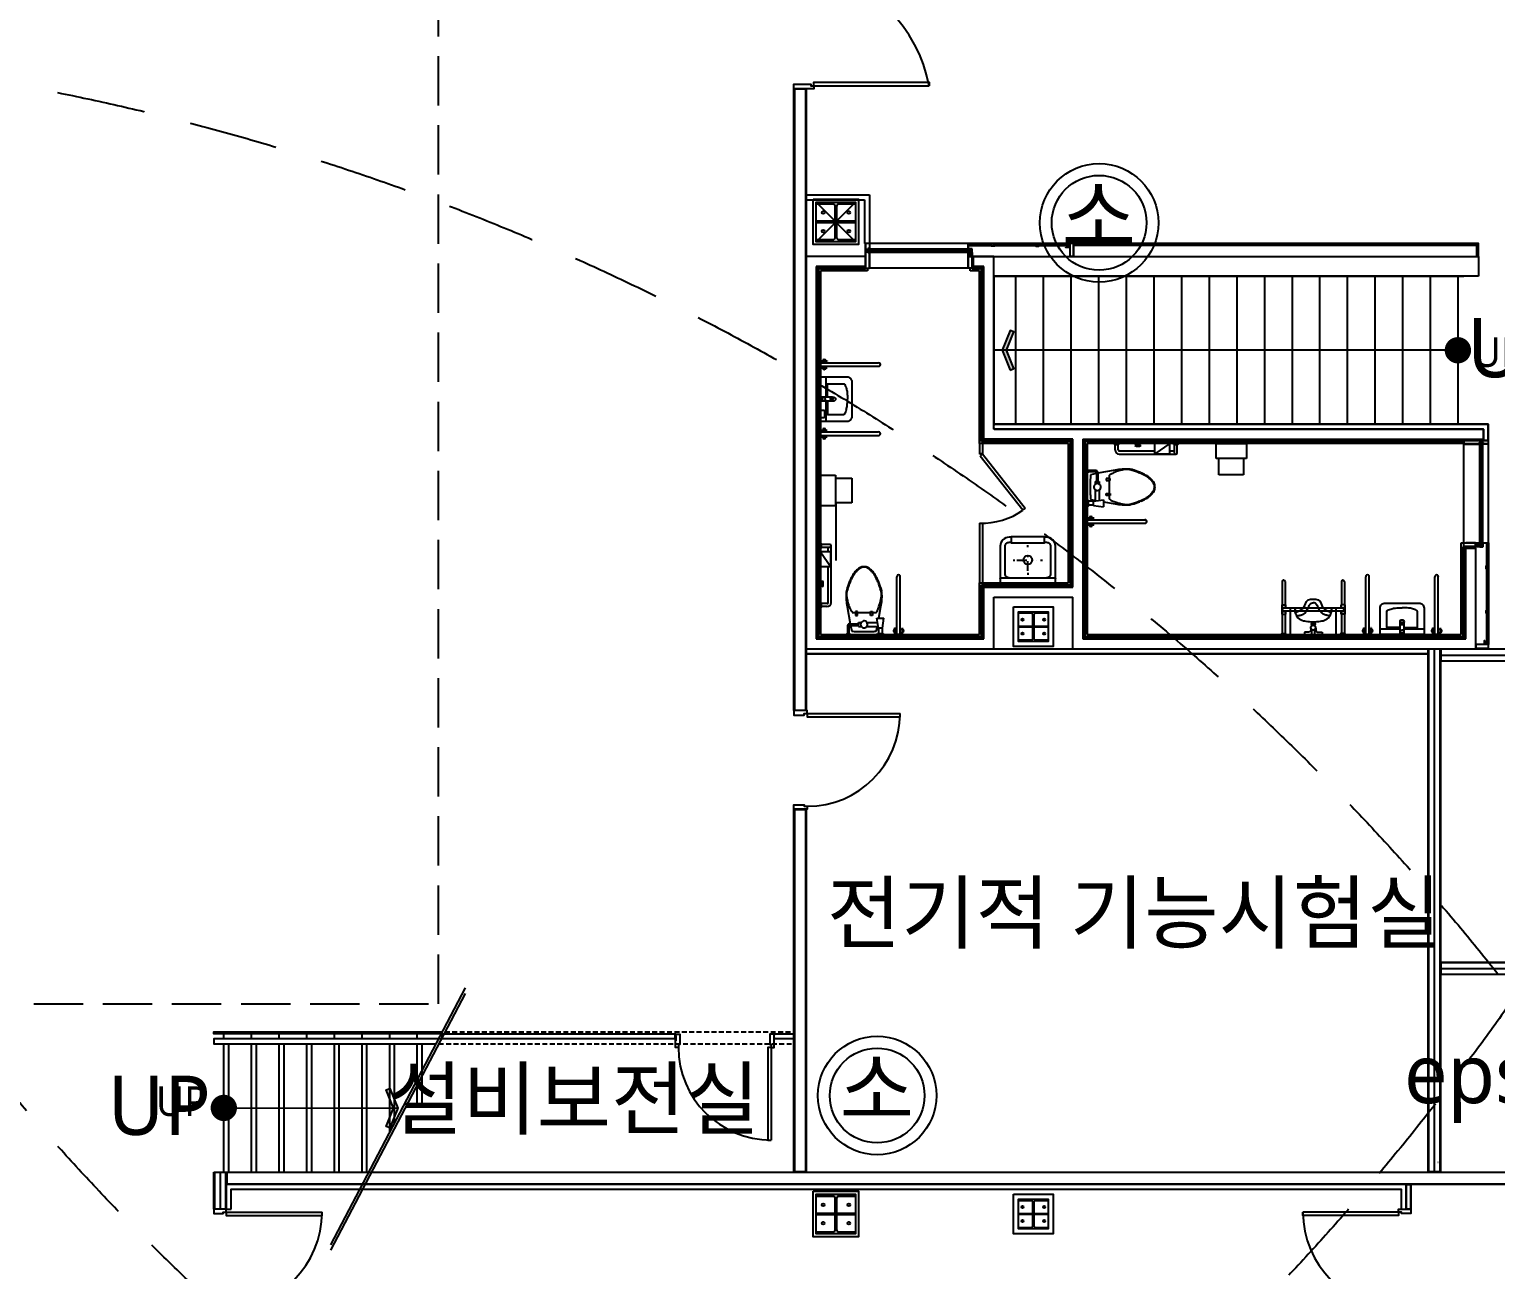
# Model space of a CAD drawing. Header units: millimetres. Extents: x 0 to 168200, y 0 to 118800.
# Drawn here: x 83330 to 98183, y 55336 to 67901 of the extents above; entities that cross this region are included whole.
import ezdxf
from ezdxf.enums import TextEntityAlignment as Align

# ---------------------------------------------------------------- set-up
doc = ezdxf.new("R2010")
doc.units = ezdxf.units.MM
doc.header["$LTSCALE"] = 200
for name, pattern in [('CEN-GAUN', [32.2, 30, -1, 0.2, -1]), ('DASH', [0.35, 0.25, -0.1]), ('HID', [2.3, 1.5, -0.8]), ('HIDDEN', [0.375, 0.25, -0.125]), ('XR-plan$0$XR-plan$0$DIVIDE', [1.25, 0.5, -0.25, 0, -0.25, 0, -0.25])]:
    doc.linetypes.add(name, pattern=pattern)
for name, color, linetype in [('BACK', 8, 'Continuous'), ('CEN', 1, 'CEN-GAUN'), ('H', 2, 'Continuous')]:
    doc.layers.add(name, color=color, linetype=linetype)
doc.styles.add('ghs', font='')
doc.styles.add('스타일1', font='')
doc.styles.get('ghs').set_extended_font_data('Dotum')
doc.styles.get('스타일1').set_extended_font_data('Malgun Gothic')

# ---------------------------------------------------------------- blocks, each defined once
blk = doc.blocks.new('D-1000')
at = {"layer": 'BACK'}
blk.add_line((30, 125), (30, 1065), dxfattribs=at)
for points in [[(30, 125), (65, 125), (65, 1065), (30, 1065)], [(0, -10), (45, -10), (45, -10), (45, -10), (45, 95), (30, 95), (30, 125), (0, 125), (0, -10)], [(1000, -10), (955, -10), (955, -10), (955, -10), (955, 95), (970, 95), (970, 125), (1000, 125), (1000, -10)]]:
    blk.add_lwpolyline(points, dxfattribs=at)
blk.add_arc((30, 125), 940, 0, 90, dxfattribs=at)
blk = doc.blocks.new('D-2400')
at = {"layer": 'BACK'}
for p, q in [((30, 200), (30, 1370)), ((2370, 200), (2370, 1370))]:
    blk.add_line(p, q, dxfattribs=at)
for points in [[(30, 200), (65, 200), (65, 1370), (30, 1370)], [(2370, 200), (2335, 200), (2335, 1370), (2370, 1370)], [(0, 0), (45, 0), (45, 0), (45, 0), (45, 170), (30, 170), (30, 200), (0, 200), (0, 0)], [(2400, 0), (2355, 0), (2355, 0), (2355, 0), (2355, 170), (2370, 170), (2370, 200), (2400, 200), (2400, 0)]]:
    blk.add_lwpolyline(points, dxfattribs=at)
for centre, start, end in [((-245, -75), 10.7618, 79.2382), ((2645, -75), 100.7618, 169.2382)]:
    blk.add_arc(centre, 1470, start, end, dxfattribs=at)
blk = doc.blocks.new('D-2.0X2.1')
at = {"layer": 'BACK'}
for p, q in [((125, -30), (1095, -30)), ((125, -1970), (1095, -1970))]:
    blk.add_line(p, q, dxfattribs=at)
for points in [[(0, 0), (0, -45), (0, -45), (0, -45), (95, -45), (95, -30), (125, -30), (125, 0), (0, 0)], [(125, -30), (125, -65), (1095, -65), (1095, -30)], [(0, -2000), (0, -1955), (0, -1955), (0, -1955), (95, -1955), (95, -1970), (125, -1970), (125, -2000), (0, -2000)], [(125, -1970), (125, -1935), (1095, -1935), (1095, -1970)]]:
    blk.add_lwpolyline(points, dxfattribs=at)
for centre, start, end in [((125, -30), 270, 0), ((125, -1970), 0, 90)]:
    blk.add_arc(centre, 970, start, end, dxfattribs=at)
blk = doc.blocks.new('x-stu-1Fcol')
at = {"layer": 'BACK'}
for points in [[(49770, -19720), (50230, -19720), (50230, -20180), (49770, -20180)], [(49800, -19750), (50200, -19750), (50200, -20150), (49800, -20150)], [(49800, -19940), (49994, -19940), (49994, -19959), (49800, -19959)], [(50006, -19940), (50200, -19940), (50200, -19959), (50006, -19959)], [(51800, -23850), (52200, -23850), (52200, -24250), (51800, -24250)], [(51850, -23900), (52150, -23900), (52150, -24200), (51850, -24200)], [(51850, -24044), (51995, -24044), (51995, -24056), (51850, -24056)], [(52005, -24044), (52150, -24044), (52150, -24056), (52005, -24056)], [(49770, -29770), (50230, -29770), (50230, -30230), (49770, -30230)], [(49800, -29800), (50200, -29800), (50200, -30200), (49800, -30200)], [(51800, -29800), (52200, -29800), (52200, -30200), (51800, -30200)], [(51850, -29850), (52150, -29850), (52150, -30150), (51850, -30150)], [(49800, -29990), (49994, -29990), (49994, -30009), (49800, -30009)], [(50006, -29990), (50200, -29990), (50200, -30009), (50006, -30009)], [(51850, -29994), (51995, -29994), (51995, -30006), (51850, -30006)], [(52005, -29994), (52150, -29994), (52150, -30006), (52005, -30006)]]:
    blk.add_lwpolyline(points, close=True, dxfattribs=at)
for points in [[(49800, -20150), (49800, -20129), (49972, -20129, 0.414214), (49994, -20107), (49994, -19793, 0.414214), (49972, -19771), (49800, -19771), (49800, -19750), (50200, -19750), (50200, -19771), (50028, -19771, 0.414214), (50006, -19793), (50006, -20107, 0.414214), (50028, -20129), (50200, -20129), (50200, -20150)], [(51850, -24200), (51850, -24185), (51977, -24185, 0.414214), (51995, -24167), (51995, -23933, 0.414214), (51977, -23915), (51850, -23915), (51850, -23900), (52150, -23900), (52150, -23915), (52023, -23915, 0.414214), (52005, -23933), (52005, -24167, 0.414214), (52023, -24185), (52150, -24185), (52150, -24200)], [(49800, -30200), (49800, -30179), (49972, -30179, 0.414214), (49994, -30157), (49994, -29843, 0.414214), (49972, -29821), (49800, -29821), (49800, -29800), (50200, -29800), (50200, -29821), (50028, -29821, 0.414214), (50006, -29843), (50006, -30157, 0.414214), (50028, -30179), (50200, -30179), (50200, -30200)], [(51850, -30150), (51850, -30135), (51977, -30135, 0.414214), (51995, -30117), (51995, -29883, 0.414214), (51977, -29865), (51850, -29865), (51850, -29850), (52150, -29850), (52150, -29865), (52023, -29865, 0.414214), (52005, -29883), (52005, -30117, 0.414214), (52023, -30135), (52150, -30135), (52150, -30150)]]:
    blk.add_lwpolyline(points, format="xyb", close=True, dxfattribs=at)
for centre, radius in [((49870, -19856), 13.5), ((50130, -19856), 13.5), ((49870, -20044), 13.5), ((50130, -20044), 13.5), ((51890, -23979), 11), ((52110, -23979), 11), ((51890, -24120), 11), ((52110, -24120), 11), ((49870, -29906), 13.5), ((50130, -29906), 13.5), ((51890, -29929), 11), ((52110, -29929), 11), ((49870, -30094), 13.5), ((50130, -30094), 13.5), ((51890, -30070), 11), ((52110, -30070), 11)]:
    blk.add_circle(centre, radius, dxfattribs=at)
blk = doc.blocks.new('장애화장실 04.26')
at = {"layer": 'BACK'}
for p, q in [((-675, 0), (-35, 0)), ((-35, 0), (-35, -495)), ((-675, -50), (-85, -50)), ((-575, -75), (-175, -475)), ((-175, -75), (-575, -475)), ((-85, -50), (-85, -495)), ((-35, -495), (-85, -495)), ((-35, -494), (-75, -494)), ((-75, -514), (-75, -494)), ((-74, -514), (-75, -514)), ((-75, -744), (-75, -594)), ((-74, -594), (-75, -594)), ((-36, -495), (-74, -495)), ((-74, -743), (-74, -495)), ((-72, -743), (-72, -495)), ((-36, -544), (-50, -544)), ((-50, -589), (-50, -544)), ((-36, -589), (-50, -589)), ((-35, -546), (-49, -546)), ((-49, -588), (-49, -546)), ((-35, -588), (-49, -588)), ((-44, -583), (-44, -551)), ((1005, -551), (-44, -551)), ((-44, -551), (-44, -583)), ((-44, -583), (-44, -551)), ((-44, -561), (1005, -561)), ((-44, -567), (1005, -567)), ((-44, -573), (1005, -573)), ((1005, -583), (-44, -583)), ((-36, -495), (-36, -544)), ((-36, -589), (-36, -743)), ((1996, -494), (-35, -494)), ((-35, -494), (-35, -546)), ((-35, -743), (-35, -588)), ((-35, -588), (-35, -744)), ((967, -504), (1200, -504)), ((967, -513), (1200, -513)), ((1003, -622), (967, -586)), ((1003, -586), (967, -622)), ((1005, -583), (1005, -551)), ((1230, -504), (1650, -504)), ((1230, -513), (1650, -513)), ((1680, -504), (1993, -504)), ((1680, -513), (1993, -513)), ((2032, -623), (2032, -495)), ((2034, -594), (2035, -594)), ((-75, -625), (-675, -625)), ((-675, -625), (-675, -4600)), ((-75, -725), (-575, -725)), ((-575, -725), (-575, -4500)), ((-86, -738), (-562, -738)), ((-562, -738), (-562, -4488)), ((-74, -743), (-36, -743)), ((1225, -625), (998, -625)), ((1125, -725), (1005, -725)), ((1113, -738), (1016, -738)), ((1113, -2488), (1113, -738)), ((1125, -2475), (1125, -725)), ((1225, -2375), (1225, -625)), ((-75, -750), (-550, -750)), ((-550, -750), (-550, -4475)), ((-55, -770), (-530, -770)), ((-530, -770), (-530, -4455)), ((-75, -744), (-75, -750)), ((-75, -744), (-35, -744)), ((-55, -744), (-55, -770)), ((1005, -744), (-36, -744)), ((985, -770), (985, -744)), ((1080, -770), (985, -770)), ((1005, -750), (1005, -744)), ((1100, -750), (1005, -750)), ((1080, -2520), (1080, -770)), ((1100, -2500), (1100, -750)), ((-530, -1757), (-530, -1683)), ((-530, -1683), (-463, -1683)), ((-463, -1757), (-530, -1757)), ((-528, -1755), (-528, -1685)), ((-528, -1685), (-463, -1685)), ((-528, -1703), (56, -1703)), ((-528, -1737), (56, -1737)), ((-463, -1755), (-528, -1755)), ((-508, -1703), (-508, -1685)), ((-508, -1737), (-508, -1755)), ((-478, -1685), (-478, -1703)), ((-478, -1755), (-478, -1737)), ((-463, -1683), (-463, -1685)), ((-463, -1757), (-463, -1755)), ((-476, -1848), (-476, -2048)), ((-530, -2261), (-530, -2181)), ((-530, -2181), (-490, -2181)), ((-490, -2181), (-490, -2261)), ((-480, -2241), (-480, -2201)), ((-476, -2092), (-476, -2293)), ((-490, -2261), (-530, -2261)), ((6185, -2375), (1225, -2375)), ((6185, -2475), (6185, -2375)), ((-530, -2457), (-530, -2383)), ((-530, -2383), (-463, -2383)), ((-463, -2457), (-530, -2457)), ((-528, -2455), (-528, -2385)), ((-528, -2385), (-463, -2385)), ((-528, -2403), (56, -2403)), ((-528, -2437), (56, -2437)), ((-463, -2455), (-528, -2455)), ((-508, -2403), (-508, -2385)), ((-508, -2437), (-508, -2455)), ((-478, -2385), (-478, -2403)), ((-478, -2455), (-478, -2437)), ((-463, -2383), (-463, -2385)), ((-463, -2457), (-463, -2455)), ((1080, -2520), (1080, -2626)), ((1980, -2520), (1080, -2520)), ((2000, -2500), (1100, -2500)), ((1110, -2520), (1110, -2625)), ((2013, -2488), (1113, -2488)), ((2025, -2475), (1125, -2475)), ((1980, -3930), (1980, -2520)), ((2000, -3950), (2000, -2500)), ((2013, -3963), (2013, -2488)), ((2025, -3975), (2025, -2475)), ((2125, -2475), (6185, -2475)), ((2125, -2475), (2125, -4500)), ((5985, -2488), (2138, -2488)), ((2138, -2488), (2138, -4488)), ((5985, -2500), (2150, -2500)), ((2150, -2500), (2150, -4475)), ((5985, -2520), (2170, -2520)), ((2170, -2520), (2170, -4455)), ((2445, -2527), (2438, -2520)), ((2491, -2527), (2498, -2520)), ((2669, -2531), (2669, -2520)), ((2699, -2531), (2699, -2520)), ((3009, -2520), (2857, -2624)), ((2857, -2624), (2857, -2520)), ((3009, -2624), (3009, -2520)), ((3045, -2527), (3038, -2520)), ((3091, -2527), (3098, -2520)), ((3475, -2520), (3785, -2520)), ((3475, -2670), (3475, -2520)), ((3785, -2520), (3785, -2670)), ((5985, -2485), (5985, -2525)), ((5985, -2485), (6135, -2485)), ((5985, -3565), (5985, -2524)), ((5986, -2486), (5986, -2524)), ((5986, -2486), (6234, -2486)), ((5986, -2488), (6234, -2488)), ((6140, -2524), (5986, -2524)), ((6135, -2486), (6135, -2485)), ((6140, -2524), (6140, -2510)), ((6140, -2510), (6184, -2510)), ((6141, -2525), (6141, -2511)), ((6141, -2511), (6183, -2511)), ((6146, -2516), (6178, -2516)), ((6146, -3565), (6146, -2516)), ((6178, -2516), (6146, -2516)), ((6146, -2516), (6178, -2516)), ((6156, -2516), (6156, -3565)), ((6162, -2516), (6162, -3565)), ((6168, -2516), (6168, -3565)), ((6178, -3565), (6178, -2516)), ((6183, -2525), (6183, -2511)), ((6184, -2524), (6184, -2510)), ((6234, -2524), (6184, -2524)), ((6215, -2485), (6235, -2485)), ((6215, -2486), (6215, -2485)), ((6234, -2524), (6234, -2486)), ((6235, -2525), (6235, -2485)), ((1110, -2625), (1080, -2625)), ((1110, -2625), (1086, -2644)), ((1086, -2644), (1520, -3193)), ((1110, -2625), (1543, -3175)), ((2452, -2530), (2484, -2530)), ((2453, -2585), (2453, -2530)), ((2483, -2585), (2483, -2530)), ((2493, -2595), (2857, -2595)), ((2493, -2628), (3068, -2628)), ((2661, -2534), (2654, -2541)), ((2668, -2531), (2700, -2531)), ((2707, -2534), (2714, -2541)), ((2857, -2624), (3009, -2624)), ((3009, -2595), (3053, -2595)), ((3052, -2530), (3084, -2530)), ((3053, -2613), (3053, -2530)), ((3083, -2613), (3083, -2530)), ((3785, -2670), (3475, -2670)), ((3505, -2837), (3505, -2670)), ((3755, -2670), (3755, -2837)), ((6141, -2525), (5985, -2525)), ((5986, -2525), (6141, -2525)), ((6235, -2525), (6183, -2525)), ((6235, -4556), (6235, -2525)), ((2170, -2785), (2180, -2790)), ((2180, -2811), (2170, -2816)), ((2180, -2790), (2180, -2811)), ((2259, -2794), (2180, -2794)), ((2251, -2807), (2180, -2807)), ((2454, -2789), (2279, -2820)), ((2279, -2820), (2279, -2905)), ((-530, -3150), (-530, -2840)), ((-530, -2840), (-380, -2840)), ((-380, -2840), (-380, -3150)), ((-380, -2870), (-213, -2870)), ((-213, -2870), (-213, -3120)), ((2202, -2884), (2202, -2960)), ((2202, -2960), (2202, -3036)), ((2263, -2822), (2205, -2836)), ((2252, -2905), (2252, -2931)), ((2252, -2905), (2293, -2905)), ((2263, -2822), (2263, -2905)), ((2263, -2822), (2263, -2822)), ((2293, -2905), (2293, -2931)), ((2363, -2874), (2363, -2895)), ((2404, -2874), (2363, -2874)), ((2363, -2895), (2404, -2895)), ((2394, -2844, 0), (2394, -2960, 0)), ((2394, -2960, 0), (2394, -3076, 0)), ((2404, -2895), (2404, -2874)), ((3755, -2837), (3505, -2837)), ((2170, -3090), (2180, -3095)), ((2180, -3095), (2180, -3155)), ((2235, -3105), (2180, -3105)), ((2227, -3091), (2252, -3095)), ((2235, -3105), (2335, -3089)), ((2235, -3146), (2235, -3105)), ((2252, -2989), (2252, -3103)), ((2293, -2989), (2293, -3096)), ((2335, -3089), (2335, -3162)), ((2335, -3110), (2454, -3131)), ((2363, -3046), (2363, -3025)), ((2363, -3025), (2404, -3025)), ((2404, -3046), (2363, -3046)), ((2404, -3025), (2404, -3046)), ((-380, -3150), (-530, -3150)), ((-213, -3120), (-380, -3120)), ((1543, -3175), (1520, -3193)), ((2180, -3155), (2170, -3161)), ((2235, -3145), (2180, -3145)), ((2235, -3146), (2335, -3162)), ((1080, -3326), (1080, -3930)), ((1110, -3326), (1110, -3930)), ((2170, -3347), (2170, -3273)), ((2170, -3273), (2237, -3273)), ((2237, -3347), (2170, -3347)), ((2172, -3345), (2172, -3275)), ((2172, -3275), (2237, -3275)), ((2172, -3293), (2756, -3293)), ((2172, -3327), (2756, -3327)), ((2237, -3345), (2172, -3345)), ((2192, -3293), (2192, -3275)), ((2192, -3327), (2192, -3345)), ((2222, -3275), (2222, -3293)), ((2222, -3345), (2222, -3327)), ((2237, -3273), (2237, -3275)), ((2237, -3347), (2237, -3345)), ((-523, -3534), (-530, -3527)), ((-520, -3573), (-520, -3541)), ((-437, -3542), (-520, -3542)), ((-422, -4132), (-422, -3557)), ((5960, -3525), (5985, -3525)), ((5960, -4455), (5960, -3525)), ((6105, -3525), (6005, -3525)), ((6107, -3563), (6143, -3527)), ((6143, -3563), (6107, -3527)), ((6215, -3527), (6215, -3760)), ((6224, -3527), (6224, -3760)), ((-523, -3580), (-530, -3587)), ((-530, -3616), (-426, -3768)), ((-426, -3616), (-530, -3616)), ((-437, -3572), (-520, -3572)), ((-455, -3616), (-455, -3572)), ((-426, -3768), (-426, -3616)), ((6005, -3565), (5980, -3565)), ((5980, -4475), (5980, -3565)), ((5992, -4488), (5992, -3565)), ((6005, -4500), (6005, -3565)), ((6146, -3565), (6178, -3565)), ((-426, -3768), (-530, -3768)), ((-455, -4132), (-455, -3768)), ((6215, -3790), (6215, -4210)), ((6224, -3790), (6224, -4210)), ((-519, -3926), (-530, -3926)), ((-519, -3956), (-530, -3956)), ((-519, -3957), (-519, -3925)), ((-516, -3918), (-509, -3911)), ((-516, -3964), (-509, -3971)), ((243, -4453), (243, -3869)), ((277, -4453), (277, -3869)), ((1080, -4455), (1080, -3930)), ((1080, -3930), (1980, -3930)), ((1100, -4475), (1100, -3950)), ((1100, -3950), (2000, -3950)), ((1113, -4488), (1113, -3963)), ((1113, -3963), (2013, -3963)), ((1125, -4500), (1125, -3975)), ((1125, -3975), (2025, -3975)), ((4145, -3917), (4145, -4154)), ((4175, -3917), (4175, -4154)), ((4745, -3917), (4745, -4154)), ((4775, -3917), (4775, -4154)), ((4993, -4453), (4993, -3869)), ((5027, -4453), (5027, -3869)), ((5693, -4453), (5693, -3869)), ((5727, -4453), (5727, -3869)), ((-523, -4134), (-530, -4127)), ((-520, -4173), (-520, -4141)), ((-465, -4142), (-520, -4142)), ((1225, -4600), (1225, -4075)), ((1225, -4075), (2025, -4075)), ((2025, -4600), (2025, -4075)), ((4141, -4154), (4141, -4250)), ((4141, -4154), (4179, -4154)), ((4179, -4154), (4179, -4187)), ((4779, -4154), (4741, -4154)), ((4741, -4154), (4741, -4187)), ((4779, -4154), (4779, -4250)), ((-523, -4180), (-530, -4187)), ((-465, -4172), (-520, -4172)), ((-261, -4171), (-230, -4346)), ((-206, -4231, 0), (-90, -4231, 0)), ((-155, -4221), (-176, -4221)), ((-176, -4221), (-176, -4262)), ((-176, -4262), (-155, -4262)), ((-155, -4262), (-155, -4221)), ((-90, -4231, 0), (26, -4231, 0)), ((-25, -4221), (-4, -4221)), ((-25, -4262), (-25, -4221)), ((-4, -4262), (-25, -4262)), ((-4, -4221), (-4, -4262)), ((55, -4390), (39, -4290)), ((39, -4290), (112, -4290)), ((60, -4290), (81, -4171)), ((96, -4390), (112, -4290)), ((4141, -4250), (4179, -4250)), ((4145, -4250), (4145, -4445)), ((4760, -4187), (4160, -4187)), ((4760, -4217), (4160, -4217)), ((4175, -4250), (4175, -4445)), ((4179, -4217), (4179, -4250)), ((4741, -4217), (4741, -4250)), ((4779, -4250), (4741, -4250)), ((4745, -4250), (4745, -4445)), ((4775, -4250), (4775, -4445)), ((6215, -4240), (6215, -4553)), ((6224, -4240), (6224, -4553)), ((-530, -4455), (1080, -4455)), ((-265, -4455), (-260, -4445)), ((-260, -4445), (-239, -4445)), ((-256, -4366), (-256, -4445)), ((-243, -4374), (-243, -4445)), ((-239, -4445), (-234, -4455)), ((-230, -4346), (-145, -4346)), ((-228, -4362), (-145, -4362)), ((-228, -4362), (-214, -4420)), ((-228, -4362), (-228, -4362)), ((-166, -4423), (-90, -4423)), ((-145, -4332), (-119, -4332)), ((-145, -4373), (-145, -4332)), ((-145, -4373), (-119, -4373)), ((-90, -4423), (-14, -4423)), ((-61, -4332), (46, -4332)), ((-61, -4373), (53, -4373)), ((40, -4455), (45, -4445)), ((41, -4398), (45, -4373)), ((45, -4445), (105, -4445)), ((96, -4390), (55, -4390)), ((55, -4390), (55, -4445)), ((95, -4390), (95, -4445)), ((105, -4445), (110, -4455)), ((223, -4388), (225, -4388)), ((223, -4455), (223, -4388)), ((297, -4455), (223, -4455)), ((225, -4453), (225, -4388)), ((225, -4403), (243, -4403)), ((243, -4433), (225, -4433)), ((295, -4453), (225, -4453)), ((295, -4403), (277, -4403)), ((277, -4433), (295, -4433)), ((297, -4388), (295, -4388)), ((295, -4388), (295, -4453)), ((297, -4388), (297, -4455)), ((2170, -4455), (5960, -4455)), ((4136, -4453), (4136, -4455)), ((4143, -4445), (4177, -4445)), ((4184, -4453), (4184, -4455)), ((4420, -4430), (4370, -4430)), ((4370, -4430), (4370, -4455)), ((4435, -4415), (4420, -4430)), ((4485, -4345), (4435, -4345)), ((4435, -4345), (4435, -4350)), ((4435, -4350), (4485, -4350)), ((4435, -4390), (4435, -4415)), ((4445, -4455), (4445, -4405)), ((4450, -4360), (4450, -4350)), ((4470, -4360), (4470, -4350)), ((4475, -4455), (4475, -4405)), ((4485, -4350), (4485, -4345)), ((4485, -4390), (4485, -4415)), ((4485, -4415), (4500, -4430)), ((4500, -4430), (4550, -4430)), ((4550, -4430), (4550, -4455)), ((4736, -4453), (4736, -4455)), ((4777, -4445), (4743, -4445)), ((4784, -4453), (4784, -4455)), ((4973, -4388), (4975, -4388)), ((4973, -4455), (4973, -4388)), ((5047, -4455), (4973, -4455)), ((4975, -4453), (4975, -4388)), ((4975, -4403), (4993, -4403)), ((4993, -4433), (4975, -4433)), ((5045, -4453), (4975, -4453)), ((5045, -4403), (5027, -4403)), ((5027, -4433), (5045, -4433)), ((5047, -4388), (5045, -4388)), ((5045, -4388), (5045, -4453)), ((5047, -4388), (5047, -4455)), ((5338, -4401), (5137, -4401)), ((5582, -4401), (5382, -4401)), ((5673, -4388), (5675, -4388)), ((5673, -4455), (5673, -4388)), ((5747, -4455), (5673, -4455)), ((5675, -4453), (5675, -4388)), ((5675, -4403), (5693, -4403)), ((5693, -4433), (5675, -4433)), ((5745, -4453), (5675, -4453)), ((5745, -4403), (5727, -4403)), ((5727, -4433), (5745, -4433)), ((5747, -4388), (5745, -4388)), ((5745, -4388), (5745, -4453)), ((5747, -4388), (5747, -4455)), ((-675, -4600), (1225, -4600)), ((-575, -4500), (1125, -4500)), ((-562, -4488), (1113, -4488)), ((-550, -4475), (1100, -4475)), ((2025, -4600), (6104, -4600)), ((2125, -4500), (6005, -4500)), ((2138, -4488), (5992, -4488)), ((2150, -4475), (5980, -4475)), ((6106, -4592), (6234, -4592)), ((6135, -4594), (6135, -4595))]:
    blk.add_line(p, q, dxfattribs=at)
at = {"layer": 'BACK', "linetype": 'XR-plan$0$XR-plan$0$DIVIDE'}
for p, q in [((1569, -3570), (1569, -3550)), ((1419, -3700), (1439, -3700)), ((1459, -3700), (1679, -3700)), ((1569, -3810), (1569, -3590)), ((1699, -3700), (1719, -3700)), ((1569, -3830), (1569, -3850))]:
    blk.add_line(p, q, dxfattribs=at)
at = {"layer": 'BACK'}
for points in [[(1005, -547), (1005, -549), (965, -549), (965, -494), (1995, -494), (1995, -534), (1955, -534), (1955, -532)], [(1005, -547), (967, -547), (967, -495), (1993, -495), (1993, -532), (1955, -532)], [(2035, -514), (2035, -494), (1995, -494), (1995, -511), (1995, -511), (1995, -527), (1995, -527), (1995, -624), (2035, -624), (2035, -594)], [(1020, -724), (1020, -624), (2035, -624)], [(1399, -3470), (1399, -3525), (1739, -3525), (1739, -3470)], [(6182, -3565), (6180, -3565), (6180, -3525), (6235, -3525), (6235, -4555), (6195, -4555), (6195, -4515), (6197, -4515)], [(6182, -3565), (6182, -3527), (6233, -3527), (6233, -4553), (6197, -4553), (6197, -4515)], [(6005, -3580), (6105, -3580), (6105, -4595)], [(6215, -4595), (6235, -4595), (6235, -4555), (6218, -4555), (6218, -4555), (6202, -4555), (6202, -4555), (6105, -4555), (6105, -4595), (6135, -4595)]]:
    blk.add_lwpolyline(points, dxfattribs=at)
for points in [[(1005, -624), (965, -624), (965, -584), (1005, -584)], [(1003, -622), (967, -622), (967, -586), (1003, -586)], [(1228, -517), (1228, -495), (1255, -495), (1255, -497), (1230, -497), (1230, -519), (1200, -519), (1200, -497), (1175, -497), (1175, -495), (1202, -495), (1202, -517)], [(1652, -517), (1652, -495), (1625, -495), (1625, -497), (1650, -497), (1650, -519), (1680, -519), (1680, -497), (1705, -497), (1705, -495), (1678, -495), (1678, -517)], [(2034, -623), (2034, -495), (1996, -495), (1996, -510), (1996, -510), (1996, -528), (1996, -528), (1996, -623)], [(1005, -744), (965, -744), (965, -624), (1005, -624)], [(1003, -742), (967, -742), (967, -625), (1003, -625)], [(5985, -3565), (5985, -3525), (6105, -3525), (6105, -3565)], [(5987, -3563), (5987, -3527), (6103, -3527), (6103, -3563)], [(6105, -3565), (6105, -3525), (6145, -3525), (6145, -3565)], [(6107, -3563), (6107, -3527), (6143, -3527), (6143, -3563)], [(6212, -3788), (6233, -3788), (6233, -3815), (6232, -3815), (6232, -3790), (6210, -3790), (6210, -3760), (6232, -3760), (6232, -3735), (6233, -3735), (6233, -3762), (6212, -3762)], [(6212, -4212), (6233, -4212), (6233, -4185), (6232, -4185), (6232, -4210), (6210, -4210), (6210, -4240), (6232, -4240), (6232, -4265), (6233, -4265), (6233, -4238), (6212, -4238)], [(6106, -4594), (6234, -4594), (6234, -4556), (6219, -4556), (6219, -4556), (6201, -4556), (6201, -4556), (6106, -4556)]]:
    blk.add_lwpolyline(points, close=True, dxfattribs=at)
for points in [[(-211, -1898, 0.414214), (-261, -1848), (-530, -1848), (-530, -2293), (-261, -2293, 0.414214), (-211, -2243)], [(1289, -3930), (1849, -3930), (1849, -3560, 0.414214), (1759, -3470), (1739, -3470), (1739, -3465), (1399, -3465), (1399, -3470), (1379, -3470, 0.414214), (1289, -3560)], [(5532, -4136, -0.414214), (5582, -4186), (5582, -4455), (5137, -4455), (5137, -4186, -0.414214), (5187, -4136)]]:
    blk.add_lwpolyline(points, format="xyb", close=True, dxfattribs=at)
for points in [[(-460, -2048), (-460, -1915), (-298, -1915, -0.272815), (-286, -1921, -0.070145), (-269, -1966, -0.045491), (-261, -2003, -0.022087), (-258, -2070, -0.022087)], [(-518, -2048), (-412, -2048, -0.210311), (-412, -2092), (-518, -2092, -0.201191), (-518, -2048, 1)], [(-460, -2092), (-460, -2225), (-298, -2225, 0.272815), (-286, -2219, 0.070145), (-269, -2174, 0.045491), (-261, -2137, 0.022087), (-258, -2070, 0.022087)], [(-435, -2048, -0.210311), (-435, -2092, -1)], [(1379, -3880, -0.414214), (1339, -3840), (1339, -3560, -0.414214), (1379, -3520), (1399, -3520)], [(1739, -3520), (1759, -3520, -0.414214), (1799, -3560), (1799, -3840, -0.414214), (1759, -3880)], [(1289, -3890, -0.414214), (1299, -3880), (1839, -3880, -0.414214), (1849, -3890)], [(4230, -4455), (4230, -4190, -0.198912), (4235, -4185), (4265, -4185, -0.198912), (4270, -4190, -0.157252), (4275, -4225, 0.337547), (4380, -4145, -0.389909), (4460, -4095, -0.389909), (4540, -4145, 0.337547), (4645, -4225, -0.157252), (4650, -4190, -0.198912), (4655, -4185), (4685, -4185, -0.198912), (4690, -4190), (4690, -4455)], [(4290, -4265, 0.028843), (4311, -4263, 0.042834), (4325, -4260, 0.02628), (4358, -4247, 0.069019), (4370, -4240, 0.04558), (4384, -4226, 0.043799), (4395, -4210, 0.025173), (4404, -4192, -0.020072), (4415, -4170, -0.022189), (4425, -4153, -0.027483), (4435, -4140, -0.170498), (4442, -4136, -0.080612), (4460, -4135)], [(4630, -4265, -0.028843), (4609, -4263, -0.042834), (4595, -4260, -0.02628), (4562, -4247, -0.069019), (4550, -4240, -0.04558), (4536, -4226, -0.043799), (4525, -4210, -0.025173), (4516, -4192, 0.020072), (4505, -4170, 0.022189), (4495, -4153, 0.027483), (4485, -4140, 0.170498), (4478, -4136, 0.080612), (4460, -4135)], [(4275, -4225, 0.019564), (4290, -4265, 0.037775), (4305, -4285, 0.078156), (4360, -4315, 0.008472), (4385, -4320, 0.029725), (4460, -4325, 0.029725), (4535, -4320, 0.008472), (4560, -4315, 0.078156), (4615, -4285, 0.037775), (4630, -4265, 0.019564), (4645, -4225, -0.157252)], [(5338, -4385), (5205, -4385), (5205, -4223, -0.272815), (5211, -4211, -0.070145), (5256, -4194, -0.045491), (5293, -4186, -0.022087), (5360, -4183, -0.022087)], [(5382, -4385), (5515, -4385), (5515, -4223, 0.272815), (5509, -4211, 0.070145), (5464, -4194, 0.045491), (5427, -4186, 0.022087), (5360, -4183, 0.022087)], [(5382, -4443), (5382, -4337, 0.210311), (5338, -4337), (5338, -4443, 0.201191), (5382, -4443, -1)], [(5382, -4360, 0.210311), (5338, -4360, 1)]]:
    blk.add_lwpolyline(points, format="xyb", dxfattribs=at)
for centre, radius in [((-500, -2070), 16.8), ((-400, -2070), 20.8), ((1569, -3700), 45), ((5360, -4325), 20.8), ((4460, -4385), 25), ((5360, -4425), 16.8)]:
    blk.add_circle(centre, radius, dxfattribs=at)
for centre, radius, start, end in [((-493, -1683), 15, 0, 180), ((-493, -1757), 15, 180, 0), ((58, -1720), 17.4, 260.8038, 99.1962), ((58, -1720), 17.4, 260.8038, 99.1962), ((-490, -2201), 10, 0, 90), ((-493, -2383), 15, 0, 180), ((-490, -2241), 10, 270, 0), ((-493, -2457), 15, 180, 0), ((58, -2420), 17.4, 260.8038, 99.1962), ((58, -2420), 17.4, 260.8038, 99.1962), ((2452, -2520), 10.1, 225, 270), ((2496, -2585), 43, 179.4317, 266.4581), ((2493, -2585), 10.1, 180, 270), ((2484, -2520), 10.1, 270, 315), ((2684, -2458), 88.3, 249.9867, 290.0133), ((2668, -2541), 10.1, 90, 135), ((2700, -2541), 10.1, 45, 90), ((3052, -2520), 10.1, 225, 270), ((3068, -2613), 15.1, 180, 0), ((3084, -2520), 10.1, 270, 315), ((2253, -2818), 11.4, 40.3636, 99.3039), ((2253, -2820), 26.6, 0.3268, 77.9562), ((2242, -2819), 21.2, 350.3133, 22.6018), ((2650, -3245, 0), 478, 116.5651, 119.5675), ((2572, -3090, 0), 305, 112.8053, 116.5651), ((2588, -3558), 781, 94.7636, 99.8466), ((2546, -3027, 0), 236, 105.9454, 112.8053), ((2647, -3380, 0), 604, 101.6565, 105.9454), ((2560, -3223), 445, 88.0277, 94.7636), ((2593, -3121, 0), 340, 94.3987, 101.6565), ((2575, -2879, 0), 96.5, 80.7599, 94.3987), ((2564, -3084), 306, 81.2538, 88.0277), ((2554, -3005, 0), 225, 74.0546, 80.7599), ((2578, -2994), 215, 73.1639, 81.2538), ((2417, -3484, 0), 723, 70.317, 74.0546), ((2507, -3228), 459, 71.5651, 73.1639), ((2332, -3755), 1014, 70.4892, 71.5651), ((2018, -4600, 0), 1908, 68.9625, 70.317), ((2481, -3333), 567, 66.0375, 70.4892), ((2491, -3370, 0), 590, 66.5258, 68.9625), ((2349, -3632), 894, 62.4927, 66.0375), ((2668, -2884), 466, 174.0731, 180), ((2273, -2960), 35.3, 106.2602, 235.1501), ((2273, -2960), 35.3, 235.1501, 106.2602), ((2397, -2844, 0), 3.56, 126.8699, 180), ((2501, -2982, 0), 176, 119.5675, 126.8699), ((2582, -3161, 0), 362, 61.3895, 66.5258), ((2600, -3129, 0), 325, 55.9688, 61.3895), ((2660, -3033), 219, 53.1301, 62.4927), ((2700, -2980, 0), 145, 49.3987, 55.9688), ((2627, -3078), 275, 44.7808, 53.1301), ((2492, -3223, 0), 465, 45.7258, 49.3987), ((2681, -3029, 0), 194, 36.8699, 45.7258), ((2704, -3002), 166, 33.6901, 44.7808), ((2763, -2967, 0), 91.4, 23.9447, 36.8699), ((2773, -2955), 83.2, 17.9901, 33.6901), ((2801, -2950, 0), 50.8, 9.4623, 23.9447), ((2746, -2958, 0), 106, 345.9638, 359.1779), ((2752, -2959, 0), 100, 359.1779, 9.4623), ((2749, -2963), 109, 9.4623, 17.9901), ((2769, -2960), 88.3, 0, 9.4623), ((2769, -2960), 88.3, 350.5377, 360), ((2668, -3036), 466, 180, 185.7106), ((2210, -3081), 5.05, 185.7106, 242.9263), ((2216, -3068), 20.2, 242.9263, 255.9638), ((2273, -2842), 253, 255.9638, 259.6403), ((2406, -3076, 0), 12.4, 180, 225), ((2436, -3046, 0), 55.2, 225, 245.9278), ((2533, -2828, 0), 293, 245.9278, 249.444), ((2630, -2571, 0), 568, 249.444, 251.9714), ((2786, -2092, 0), 1072, 251.9714, 254.0546), ((2417, -2436, 0), 723, 285.9454, 289.683), ((2018, -1320, 0), 1908, 289.683, 291.0375), ((2481, -2587), 567, 289.5108, 293.9625), ((2491, -2550, 0), 590, 291.0375, 293.4742), ((2349, -2288), 894, 293.9625, 297.5073), ((2572, -2737, 0), 386, 293.4742, 298.6105), ((2631, -2844, 0), 264, 298.6105, 304.8227), ((2660, -2887), 219, 297.5073, 306.8699), ((2683, -2919, 0), 173, 304.8227, 310.6013), ((2627, -2842), 275, 306.8699, 315.2192), ((2482, -2684, 0), 482, 310.6013, 314.0582), ((2678, -2887, 0), 199, 314.0582, 320.1944), ((2704, -2918), 166, 315.2192, 326.3099), ((2721, -2923, 0), 143, 320.1944, 327.425), ((2796, -2971, 0), 54.2, 327.425, 345.9638), ((2773, -2965), 83.2, 326.3099, 342.0099), ((2749, -2957), 109, 342.0099, 350.5377), ((1110, -2625), 701, 267.546, 305.7757), ((2207, -3273), 15, 0, 180), ((2588, -2362), 781, 260.1534, 265.2364), ((2721, -2321, 0), 834, 254.0546, 256.4166), ((2560, -2697), 445, 265.2364, 271.9723), ((2582, -2892, 0), 246, 256.4166, 265.6013), ((2572, -3026, 0), 112, 265.6013, 279.2401), ((2564, -2836), 306, 271.9723, 278.7462), ((2554, -2915, 0), 225, 279.2401, 285.9454), ((2578, -2926), 215, 278.7462, 286.8361), ((2507, -2692), 459, 286.8361, 288.4349), ((2332, -2165), 1014, 288.4349, 289.5108), ((2207, -3347), 15, 180, 0), ((2758, -3310), 17.4, 260.8038, 99.1962), ((2758, -3310), 17.4, 260.8038, 99.1962), ((-530, -3541), 10.1, 0, 45), ((-437, -3557), 15.1, 270, 90), ((-530, -3573), 10.1, 315, 0), ((-17, -3965), 219, 143.1301, 152.4927), ((79, -4025, 0), 325, 145.9688, 151.3895), ((28, -3998), 275, 134.7808, 143.1301), ((-70, -3925, 0), 145, 139.3987, 145.9688), ((173, -4133, 0), 465, 135.7258, 139.3987), ((-48, -3921), 166, 123.6901, 134.7808), ((-21, -3944, 0), 194, 126.8699, 135.7258), ((-95, -3852), 83.2, 107.9901, 123.6901), ((-83, -3862, 0), 91.4, 113.9447, 126.8699), ((-87, -3876), 109, 99.4623, 107.9901), ((-100, -3824, 0), 50.8, 99.4623, 113.9447), ((-91, -3873, 0), 100, 89.1779, 99.4623), ((-90, -3856), 88.3, 90, 99.4623), ((-90, -3856), 88.3, 80.5377, 90), ((-92, -3879, 0), 106, 75.9638, 89.1779), ((-93, -3876), 109, 72.0099, 80.5377), ((-79, -3829, 0), 54.2, 57.425, 75.9638), ((-85, -3852), 83.2, 56.3099, 72.0099), ((-127, -3904, 0), 143, 50.1944, 57.425), ((-132, -3921), 166, 45.2192, 56.3099), ((-163, -3947, 0), 199, 44.0582, 50.1944), ((-366, -4143, 0), 482, 40.6013, 44.0582), ((-208, -3998), 275, 36.8699, 45.2192), ((-131, -3942, 0), 173, 34.8227, 40.6013), ((-206, -3994, 0), 264, 28.6105, 34.8227), ((-163, -3965), 219, 27.5073, 36.8699), ((260, -3867), 17.4, 350.8038, 189.1962), ((260, -3867), 17.4, 350.8038, 189.1962), ((5010, -3867), 17.4, 350.8038, 189.1962), ((5010, -3867), 17.4, 350.8038, 189.1962), ((5710, -3867), 17.4, 350.8038, 189.1962), ((5710, -3867), 17.4, 350.8038, 189.1962), ((-509, -3925), 10.1, 135, 180), ((-509, -3957), 10.1, 180, 225), ((-592, -3941), 88.3, 339.9867, 20.0133), ((-56, -4047), 215, 163.1639, 171.2538), ((-45, -4071, 0), 225, 164.0546, 170.7599), ((434, -4208, 0), 723, 160.317, 164.0546), ((178, -4118), 459, 161.5651, 163.1639), ((705, -4293), 1014, 160.4892, 161.5651), ((283, -4144), 567, 156.0375, 160.4892), ((1550, -4607, 0), 1908, 158.9625, 160.317), ((582, -4276), 894, 152.4927, 156.0375), ((320, -4134, 0), 590, 156.5258, 158.9625), ((111, -4043, 0), 362, 151.3895, 156.5258), ((-313, -4053, 0), 386, 23.4742, 28.6105), ((-762, -4276), 894, 23.9625, 27.5073), ((-500, -4134, 0), 590, 21.0375, 23.4742), ((-1730, -4607, 0), 1908, 19.683, 21.0375), ((-463, -4144), 567, 19.5108, 23.9625), ((-614, -4208, 0), 723, 15.9454, 19.683), ((-885, -4293), 1014, 18.4349, 19.5108), ((-358, -4118), 459, 16.8361, 18.4349), ((-124, -4047), 215, 8.7462, 16.8361), ((-135, -4071, 0), 225, 9.2401, 15.9454), ((4160, -3917), 14.7, 0, 180), ((4760, -3917), 14.7, 0, 180), ((-530, -4141), 10.1, 0, 45), ((-465, -4129), 43, 269.4317, 356.4581), ((-465, -4132), 10.1, 270, 0), ((173, -4065), 445, 178.0277, 184.7636), ((34, -4061), 306, 171.2538, 178.0277), ((508, -4037), 781, 184.7636, 189.8466), ((-171, -4050, 0), 96.5, 170.7599, 184.3987), ((71, -4032, 0), 340, 184.3987, 191.6565), ((330, -3978, 0), 604, 191.6565, 195.9454), ((-23, -4079, 0), 236, 195.9454, 202.8053), ((-958, -3839, 0), 1072, 341.9714, 344.0546), ((-729, -3904, 0), 834, 344.0546, 346.4166), ((-158, -4043, 0), 246, 346.4166, 355.6013), ((-688, -4037), 781, 350.1534, 355.2364), ((-24, -4053, 0), 112, 355.6013, 9.2401), ((-214, -4061), 306, 1.9723, 8.7462), ((-353, -4065), 445, 355.2364, 1.9723), ((-530, -4173), 10.1, 315, 0), ((40, -4053, 0), 305, 202.8053, 206.5651), ((195, -3975, 0), 478, 206.5651, 209.5675), ((-68, -4124, 0), 176, 209.5675, 216.8699), ((-206, -4228, 0), 3.56, 216.8699, 270), ((26, -4219, 0), 12.4, 270, 315), ((-4, -4189, 0), 55.2, 315, 335.9278), ((-222, -4092, 0), 293, 335.9278, 339.444), ((-479, -3995, 0), 568, 339.444, 341.9714), ((4160, -4202), 19, 50.805, 309.195), ((4160, -4202), 14.7, 90, 270), ((4760, -4202), 19, 230.805, 129.195), ((4760, -4202), 14.7, 270, 90), ((-230, -4372), 26.6, 90.3268, 167.9562), ((-232, -4372), 11.4, 130.3636, 189.3039), ((-231, -4383), 21.2, 80.3133, 112.6018), ((-166, -3957), 466, 264.0731, 270), ((-90, -4352), 35.3, 325.1501, 196.2602), ((-90, -4352), 35.3, 196.2602, 325.1501), ((-14, -3957), 466, 270, 275.7106), ((31, -4415), 5.05, 275.7106, 332.9263), ((18, -4409), 20.2, 332.9263, 345.9638), ((-208, -4352), 253, 345.9638, 349.6403), ((223, -4418), 15, 90, 270), ((297, -4418), 15, 270, 90), ((4973, -4418), 15, 90, 270), ((5047, -4418), 15, 270, 90), ((5673, -4418), 15, 90, 270), ((5747, -4418), 15, 270, 90)]:
    blk.add_arc(centre, radius, start, end, dxfattribs=at)
at = {"layer": 'BACK', "extrusion": (-7.48363e-10, 9.35986e-08, 1)}
for centre in [(4143, -4453, 0), (4743, -4453, 0)]:
    blk.add_arc(centre, 7.61, 90, 180, dxfattribs=at)
at = {"layer": 'BACK', "extrusion": (7.48363e-10, 9.35986e-08, 1)}
for centre in [(4177, -4453, 0), (4777, -4453, 0)]:
    blk.add_arc(centre, 7.61, 0, 90, dxfattribs=at)

msp = doc.modelspace()

# ---------------------------------------------------------------- linework, layer by layer
at = {"layer": 'BACK'}
for p, q in [((97991, 65712.2), (98000.5, 65712.2)), ((98000.5, 65721.7), (98010, 65721.7)), ((93100, 65400), (93100, 63900)), ((93100, 65400), (97860, 65400)), ((93320, 65400), (93320, 63900)), ((93600, 65400), (93600, 63900)), ((93880, 65400), (93880, 63900)), ((94160, 65400), (94160, 63900)), ((94440, 65400), (94440, 63900)), ((94720, 65400), (94720, 63900)), ((95000, 65400), (95000, 63900)), ((95280, 65400), (95280, 63900)), ((95560, 65400), (95560, 63900)), ((95840, 65400), (95840, 63900)), ((96120, 65400), (96120, 63900)), ((96400, 65400), (96400, 63900)), ((96680, 65400), (96680, 63900)), ((96960, 65400), (96960, 63900)), ((97240, 65400), (97240, 63900)), ((97520, 65400), (97520, 63900)), ((97800, 65400), (97800, 63900)), ((97866.7, 64650), (93100, 64650)), ((97833.3, 64650), (93185, 64650)), ((98110, 63900), (93100, 63900)), ((98110, 63900), (93100, 63900)), ((98110, 63900), (93100, 63900)), ((98110, 63740), (98110, 63900)), ((98060, 63850), (93100, 63850)), ((98060, 63850), (93100, 63850)), ((98060, 63738.8), (98060, 63850)), ((91500, 63105), (91500, 62521.3)), ((91200, 61625), (97500, 61625)), ((91200, 61575), (97500, 61575)), ((97562.5, 56325), (97562.5, 61625)), ((97625, 61562.5), (99775, 61562.5)), ((97625, 58387.5), (99775, 58387.5)), ((87743.3, 58189.6), (86380.5, 55587.8)), ((87743.3, 58134.1), (86380.5, 55532.3)), ((85300, 57675), (85300, 57725)), ((85580, 57675), (85580, 57725)), ((85860, 57675), (85860, 57725)), ((86140, 57675), (86140, 57725)), ((86420, 57675), (86420, 57725)), ((86700, 57675), (86700, 57725)), ((86980, 57675), (86980, 57725)), ((87260, 57675), (87260, 57725)), ((85300, 56325), (85300, 57625)), ((85350, 56325), (85350, 57625)), ((85580, 56325), (85580, 57625)), ((85630, 56325), (85630, 57625)), ((85860, 56325), (85860, 57625)), ((85910, 56325), (85910, 57625)), ((86140, 56325), (86140, 57625)), ((86190, 56325), (86190, 57625)), ((86420, 56325), (86420, 57625)), ((86470, 56325), (86470, 57625)), ((86700, 56325), (86700, 57625)), ((86750, 56325), (86750, 57625)), ((86980, 56732.4), (86980, 57625)), ((87030, 56827.8), (87030, 57625)), ((87260, 56975), (87260, 57625)), ((87310, 56975), (87310, 57625)), ((85266.7, 56975), (87061.2, 56972.9)), ((85262.5, 56325), (85262.5, 55950)), ((97597.7, 56425), (97600, 56425)), ((85325, 55950), (85375, 55950))]:
    msp.add_line(p, q, dxfattribs=at)
at = {"layer": 'BACK', "ltscale": 253}
for p, q in [((98108.4, 63740), (98108.4, 63898.4)), ((98061.6, 63738.8), (98061.6, 63851.6))]:
    msp.add_line(p, q, dxfattribs=at)
at = {"layer": 'BACK', "linetype": 'HIDDEN'}
msp.add_line((89881.6, 57655), (89881.6, 57705), dxfattribs=at)
at = {"layer": 'BACK', "linetype": 'DASH', "ltscale": 10}
msp.add_lwpolyline([(43474.5, 58028.8), (87474.5, 58028.8), (87474.5, 70028.8), (43474.5, 70028.8)], close=True, dxfattribs=at)
at = {"layer": 'BACK'}
for points in [[(91200, 61000), (91075, 61000), (91075, 67300), (91200, 67300), (91200, 61000)], [(91137.5, 61000), (91137.5, 61004), (91196, 61004), (91196, 67296), (91079, 67296), (91079, 61004), (91137.5, 61004), (91137.5, 61000)], [(98010, 65600), (98010, 65731.2), (93910, 65731.2)], [(98000.5, 65600), (98000.5, 65721.7), (93910, 65721.7)], [(97991, 65600), (97991, 65712.2), (93910, 65712.2)], [(91200, 61575), (91200, 61625), (97500, 61625), (97500, 61575), (91200, 61575)], [(97625, 56325), (97500, 56325), (97500, 61625), (97625, 61625), (97625, 56325)], [(97562.5, 56325), (97562.5, 56329), (97621, 56329), (97621, 61621), (97504, 61621), (97504, 56329), (97562.5, 56329), (97562.5, 56325)], [(97625, 61500), (97625, 61625), (99775, 61625), (99775, 61500), (97625, 61500)], [(97625, 61562.5), (97629, 61562.5), (97629, 61504), (99771, 61504), (99771, 61621), (97629, 61621), (97629, 61562.5), (97625, 61562.5)], [(91200, 56325), (91075, 56325), (91075, 60000), (91200, 60000), (91200, 56325)], [(91137.5, 56325), (91137.5, 56329), (91196, 56329), (91196, 59996), (91079, 59996), (91079, 56329), (91137.5, 56329), (91137.5, 56325)], [(97625, 58325), (97625, 58450), (99775, 58450), (99775, 58325), (97625, 58325)], [(97625, 58387.5), (97629, 58387.5), (97629, 58329), (99771, 58329), (99771, 58446), (97629, 58446), (97629, 58387.5), (97625, 58387.5)], [(87510.4, 57725), (85200, 57725), (85200, 57745), (87510.4, 57745)], [(87510.4, 57675), (85200, 57675), (85200, 57625), (87447.6, 57625)], [(87510.4, 57675), (87510.4, 57725), (89875, 57725), (89875, 57675), (87510.4, 57675)], [(90875, 57675), (90875, 57725), (91075, 57725), (91075, 57675), (90875, 57675)], [(85200, 56325), (85325, 56325), (85325, 55950), (85200, 55950), (85200, 56325)], [(85225, 56325), (85225, 56321), (85204, 56321), (85204, 55954), (85321, 55954), (85321, 56321), (85300, 56321), (85300, 56325)], [(108000, 56325), (108000, 56200), (85325, 56200), (85325, 56325), (108000, 56325)], [(108000, 56262.5), (107996, 56262.5), (107996, 56321), (85329, 56321), (85329, 56204), (107996, 56204), (107996, 56262.5), (108000, 56262.5)], [(85375, 55950), (85375, 56150), (97225, 56150), (97225, 55950)], [(97275, 56200), (97325, 56200), (97325, 55950), (97275, 55950), (97275, 56200)]]:
    msp.add_lwpolyline(points, dxfattribs=at)
for points in [[(98010, 65400), (93100, 65400), (93100, 65600), (98010, 65600)], [(93265, 64450), (93302.1, 64464.9), (93228.1, 64650), (93302.1, 64835.2), (93265, 64850), (93185, 64650)], [(86981.2, 56772.9), (86944.1, 56787.8), (87018.1, 56972.9), (86944.1, 57158), (86981.2, 57172.9), (87061.2, 56972.9)]]:
    msp.add_lwpolyline(points, close=True, dxfattribs=at)
for points, const_width in [([(97800, 64716.7, -1), (97800, 64583.3, -1)], 133.3), ([(97800, 64683.3, -1), (97800, 64616.7, -1)], 66.7), ([(85300, 57041.7, 1), (85300, 56908.3, 1)], 133.3), ([(85300, 57008.3, 1), (85300, 56941.7, 1)], 66.7)]:
    msp.add_lwpolyline(points, format="xyb", close=True, dxfattribs=dict(at, const_width=const_width))
at = {"layer": 'BACK', "ltscale": 253}
for points in [[(98108.4, 63898.4), (93101.6, 63898.4), (93101.6, 63890), (93100, 63890)], [(93100, 63860), (93101.6, 63860), (93101.6, 63851.6), (98061.6, 63851.6)], [(91200, 61585), (91201.6, 61585), (91201.6, 61576.6), (97498.4, 61576.6), (97498.4, 61623.4), (91201.6, 61623.4), (91201.6, 61615), (91200, 61615)], [(87510.4, 57685), (87512, 57685), (87512, 57676.6), (89873.4, 57676.6), (89873.4, 57723.4), (87512, 57723.4), (87512, 57715), (87510.4, 57715)], [(90875, 57685), (90876.6, 57685), (90876.6, 57676.6), (91073.4, 57676.6), (91073.4, 57723.4), (90876.6, 57723.4), (90876.6, 57715), (90875, 57715)], [(97285, 56200), (97285, 56198.4), (97276.6, 56198.4), (97276.6, 55951.6), (97323.4, 55951.6), (97323.4, 56198.4), (97315, 56198.4), (97315, 56200)]]:
    msp.add_lwpolyline(points, dxfattribs=at)
at = {"layer": 'BACK', "linetype": 'HIDDEN'}
for points in [[(87539.5, 57745), (91075, 57745)], [(87539.5, 57725), (89875, 57725)], [(90904.1, 57725), (91075, 57725)], [(87476.6, 57625), (91075, 57625)]]:
    msp.add_lwpolyline(points, dxfattribs=at)
at = {"layer": 'BACK'}
for points in [[(93265, 64850), (93302.1, 64835.2), (93185, 64650), (93228.1, 64650)], [(93265, 64450), (93302.1, 64464.9), (93185, 64650), (93228.1, 64650)]]:
    msp.add_solid(points, dxfattribs=at)
at = {"layer": 'CEN', "linetype": 'HID', "ltscale": 3}
for centre in [(102210, 73300), (77854.6, 72385), (99402.9, 61340), (78654.2, 42752.8)]:
    msp.add_circle(centre, 25000, dxfattribs=at)
at = {"layer": 'H', "color": 1}
for centre in [(94166, 65941.3), (91917.7, 57100.3)]:
    msp.add_circle(centre, 600, dxfattribs=at)
at = {"layer": 'H'}
for centre in [(94166, 65941.3), (91917.7, 57100.3)]:
    msp.add_circle(centre, 480, dxfattribs=at)

# ---------------------------------------------------------------- block references
at = {"layer": 'BACK'}
for name, p in [('x-stu-1Fcol', (41500, 85900)), ('장애화장실 04.26', (91875, 66225)), ('D-2.0X2.1', (85200, 55950))]:
    msp.add_blockref(name, p, dxfattribs=at)
for name, p, rotation in [('D-2400', (91075, 69700), 270), ('D-1000', (91085, 61000), 270), ('D-1000', (90875, 57713.4), 180), ('D-2.0X2.1', (97325, 53950), 180)]:
    msp.add_blockref(name, p, dxfattribs=dict(at, rotation=rotation))

# ---------------------------------------------------------------- texts
at = {"layer": 'BACK', "style": '스타일1'}
for height, p in [(600, (98415.7, 64376.3)), (300, (98212.3, 64481.1)), (600, (84647.2, 56701.3)), (300, (84873.3, 56892.9))]:
    msp.add_text('UP', height=height, dxfattribs=at).set_placement(p, align=Align.CENTER)
for s, p in [('전기적 기능시험실', (94522.5, 58952.5)), ('eps/tps', (98616.8, 57322.9)), ('설비보전실', (88846.6, 57069.5))]:
    msp.add_text(s, height=600, dxfattribs=at).set_placement(p, align=Align.MIDDLE_CENTER)
at = {"layer": 'H', "color": 1, "style": 'ghs'}
for p in [(93786.8, 65707.5), (91538.4, 56866.4)]:
    msp.add_text('소', height=600, dxfattribs=at).set_placement(p)

doc.saveas('drawing.dxf')
